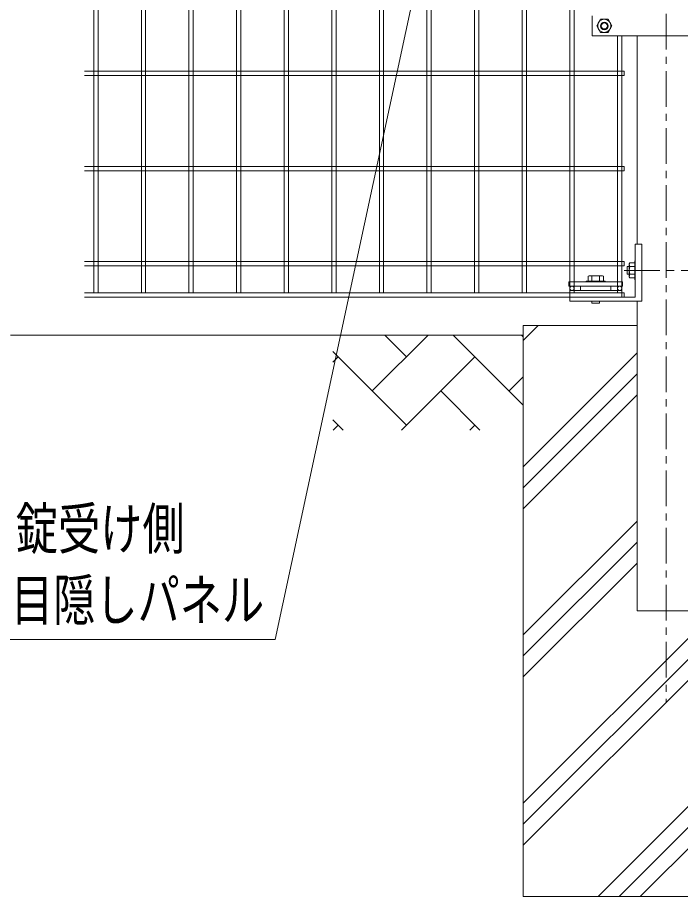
# Model space of a CAD drawing. Units: millimetres, scale not verified. Extents: x -4455 to 4455, y -3150 to 3150.
# Drawn here: x -3561 to -2865, y -1451 to -527 of the extents above; entities that cross this region are included whole.
import ezdxf
from ezdxf.enums import TextEntityAlignment as Align

# ---------------------------------------------------------------- set-up
doc = ezdxf.new("R2010")
doc.units = ezdxf.units.MM
doc.header["$LTSCALE"] = 30
doc.linetypes.add('USER1', pattern=[2, 1.25, -0.25, 0.25, -0.25])
for name, color, linetype, lineweight in [('0-0_外形線', 7, 'Continuous', 9), ('0-1_軸線', 2, 'USER1', 18), ('0-3_寸法線', 1, 'Continuous', 18), ('0-8_ハッチング', 8, 'Continuous', 18), ('0-9_NEO', 152, 'Continuous', 18), ('0-B_1', 7, 'Continuous', 9), ('0-C_2', 7, 'Continuous', 9)]:
    doc.layers.add(name, color=color, linetype=linetype, lineweight=lineweight)
doc.styles.add('ＭＳ ゴシック', font='')
doc.styles.get('ＭＳ ゴシック').set_extended_font_data('MS Gothic')

msp = doc.modelspace()

# ---------------------------------------------------------------- linework, layer by layer
at = {"layer": '0-0_外形線'}
for p, q in [((-2910.18, -765.61), (-2910.18, -546.61)), ((-2910.18, -1151.11), (-2910.18, -825.61)), ((-3029.93, -851.11), (-3029.93, -1451.11)), ((-3029.93, -851.11), (-2910.18, -851.11)), ((-3029.93, -861.11), (-3568.38, -861.11)), ((-2849.68, -1151.11), (-2910.18, -1151.11)), ((-3029.93, -1451.11), (-2729.93, -1451.11))]:
    msp.add_line(p, q, dxfattribs=at)
at = {"layer": '0-1_軸線'}
for p, q in [((-2879.93, 976.45), (-2879.93, -1247.05)), ((-2923.94, -793.11), (-2842.86, -793.11))]:
    msp.add_line(p, q, dxfattribs=at)
at = {"layer": '0-3_寸法線', "color": 4}
msp.add_lwpolyline([(-3590.48, -1180.92), (-3290.32, -1180.92), (-2999.87, 172.22)], dxfattribs=at)
at = {"layer": '0-8_ハッチング'}
for p, q in [((-3029.93, -866.92), (-3014.12, -851.11)), ((-3188.44, -919.86), (-3129.69, -861.11)), ((-3152.52, -883.94), (-3175.35, -861.11)), ((-3029.93, -934.69), (-3103.5, -861.11)), ((-3029.93, -862.85), (-3031.66, -861.11)), ((-3152.52, -955.78), (-3229.93, -878.37)), ((-3229.93, -889.51), (-3224.36, -883.94)), ((-3157.85, -961.11), (-3080.68, -883.94)), ((-3029.93, -999.5), (-2910.18, -879.75)), ((-3044.76, -919.86), (-3029.93, -905.03)), ((-3029.93, -1021.6), (-2910.18, -901.85)), ((-3075.35, -961.11), (-3116.6, -919.86)), ((-3029.93, -1043.7), (-2910.18, -923.95)), ((-3219.03, -961.11), (-3229.93, -950.22)), ((-3229.69, -961.11), (-3224.36, -955.78)), ((-3086.01, -961.11), (-3080.68, -955.78)), ((-3029.93, -1353.06), (-2729.93, -1053.06)), ((-3029.93, -1176.28), (-2910.18, -1056.53)), ((-3029.93, -1375.15), (-2729.93, -1075.15)), ((-3029.93, -1198.38), (-2910.18, -1078.63)), ((-3029.93, -1397.25), (-2729.93, -1097.25)), ((-3029.93, -1220.47), (-2910.18, -1100.72)), ((-2951.21, -1451.11), (-2729.93, -1229.83)), ((-2929.11, -1451.11), (-2729.93, -1251.93)), ((-2907.02, -1451.11), (-2729.93, -1274.03))]:
    msp.add_line(p, q, dxfattribs=at)
at = {"layer": '0-9_NEO'}
for p, q in [((-3480.98, 944.39), (-3480.98, -816.61)), ((-3476.48, 944.39), (-3476.48, -816.61)), ((-3430.98, 944.39), (-3430.98, -816.61)), ((-3426.48, 944.39), (-3426.48, -816.61)), ((-3380.98, 944.39), (-3380.98, -816.61)), ((-3376.48, 944.39), (-3376.48, -816.61)), ((-3230.98, 944.39), (-3230.98, -816.61)), ((-3226.48, 944.39), (-3226.48, -816.61)), ((-3080.98, 944.39), (-3080.98, -816.61)), ((-3076.48, 944.39), (-3076.48, -816.61)), ((-3330.98, -272.61), (-3330.98, -816.61)), ((-3326.48, -272.61), (-3326.48, -816.61)), ((-3280.98, -272.61), (-3280.98, -816.61)), ((-3276.48, -272.61), (-3276.48, -816.61)), ((-3180.98, -272.61), (-3180.98, -816.61)), ((-3176.48, -272.61), (-3176.48, -816.61)), ((-3130.98, -272.61), (-3130.98, -816.61)), ((-3126.48, -272.61), (-3126.48, -816.61)), ((-3030.98, -272.61), (-3030.98, -816.61)), ((-3026.48, -272.61), (-3026.48, -816.61)), ((-2980.98, -272.61), (-2980.98, -816.61)), ((-2976.48, -272.61), (-2976.48, -816.61)), ((-2930.98, -546.61), (-2930.98, -816.61)), ((-2926.48, -546.61), (-2926.48, -816.61)), ((-3490.69, -583.86), (-2923.73, -583.86)), ((-3490.69, -588.36), (-2923.73, -588.36)), ((-2923.73, -583.86), (-2923.73, -588.36)), ((-3490.69, -683.86), (-2923.73, -683.86)), ((-3490.69, -688.36), (-2923.73, -688.36)), ((-2923.73, -683.86), (-2923.73, -688.36)), ((-3490.69, -783.86), (-2923.73, -783.86)), ((-3490.69, -783.86), (-2923.73, -783.86)), ((-2923.73, -783.86), (-2923.73, -788.36)), ((-2923.73, -783.86), (-2923.73, -788.36)), ((-3490.69, -788.36), (-2923.73, -788.36)), ((-3490.69, -788.36), (-2923.73, -788.36)), ((-3490.69, -816.61), (-2923.73, -816.61)), ((-3490.69, -821.11), (-2923.73, -821.11)), ((-2923.73, -816.61), (-2923.73, -821.11))]:
    msp.add_line(p, q, dxfattribs=at)
at = {"layer": '0-B_1'}
for p, q in [((-2957.43, -546.61), (-2957.43, -525.61)), ((-2847.68, -546.61), (-2957.43, -546.61)), ((-2912.18, -765.61), (-2912.18, -821.11)), ((-2905.18, -765.61), (-2912.18, -765.61)), ((-2905.18, -765.61), (-2905.18, -825.61)), ((-2912.18, -783.11), (-2912.68, -783.11)), ((-2920.58, -797.11), (-2920.58, -789.11)), ((-2918.58, -789.11), (-2920.58, -789.11)), ((-2918.58, -797.11), (-2920.58, -797.11)), ((-2912.18, -803.11), (-2912.68, -803.11)), ((-2925.48, -805.11), (-2981.98, -805.11)), ((-2981.98, -805.11), (-2981.98, -809.61)), ((-2925.48, -809.61), (-2981.98, -809.61)), ((-2969.73, -809.61), (-2969.73, -814.11)), ((-2963.73, -804.61), (-2963.73, -805.11)), ((-2943.73, -804.61), (-2943.73, -805.11)), ((-2937.73, -809.61), (-2937.73, -814.11)), ((-2925.48, -805.11), (-2925.48, -809.61)), ((-2926.48, -814.11), (-2980.98, -814.11)), ((-2980.98, -814.11), (-2980.98, -825.61)), ((-2980.98, -821.11), (-2912.18, -821.11)), ((-2926.48, -814.11), (-2926.48, -821.11)), ((-2905.18, -825.61), (-2980.98, -825.61)), ((-2957.73, -825.61), (-2957.73, -827.61)), ((-2949.73, -827.61), (-2957.73, -827.61)), ((-2949.73, -825.61), (-2949.73, -827.61))]:
    msp.add_line(p, q, dxfattribs=at)
for centre in [(-2978.73, -811.86), (-2928.73, -811.86)]:
    msp.add_circle(centre, 2.25, dxfattribs=at)
at = {"layer": '0-C_2'}
for p, q in [((-2952.73, -536.11), (-2948.73, -529.19)), ((-2948.73, -529.19), (-2940.73, -529.19)), ((-2940.73, -529.19), (-2936.73, -536.11)), ((-2948.73, -543.04), (-2952.73, -536.11)), ((-2940.73, -543.04), (-2948.73, -543.04)), ((-2936.73, -536.11), (-2940.73, -543.04)), ((-2918.58, -786.19), (-2917.96, -785.11)), ((-2912.68, -785.11), (-2917.96, -785.11)), ((-2912.68, -783.11), (-2912.68, -803.11)), ((-2918.58, -786.19), (-2918.58, -800.04)), ((-2912.68, -789.11), (-2917.96, -789.11)), ((-2960.66, -798.71), (-2961.73, -799.33)), ((-2961.73, -804.61), (-2961.73, -799.33)), ((-2946.8, -798.71), (-2960.66, -798.71)), ((-2957.73, -804.61), (-2957.73, -799.33)), ((-2949.73, -804.61), (-2949.73, -799.33)), ((-2946.8, -798.71), (-2945.73, -799.33)), ((-2945.73, -804.61), (-2945.73, -799.33)), ((-2918.58, -800.04), (-2917.96, -801.11)), ((-2912.68, -797.11), (-2917.96, -797.11)), ((-2912.68, -801.11), (-2917.96, -801.11)), ((-2943.73, -804.61), (-2963.73, -804.61))]:
    msp.add_line(p, q, dxfattribs=at)
for radius in [6.93, 3.2]:
    msp.add_circle((-2944.73, -536.11), radius, dxfattribs=at)
at = {"layer": '0-C_2', "color": 4, "lineweight": 18}
msp.add_circle((-2944.73, -536.11), 4, dxfattribs=at)
at = {"layer": '0-C_2'}
for centre, radius, start, end in [((-2911.35, -786.19), 7.23, 180, 203.88147), ((-2905.31, -793.12), 13.26, 162.4393, 197.54968), ((-2960.66, -805.95), 7.23, 66.12096, 90), ((-2953.73, -811.98), 13.26, 72.44011, 107.54964), ((-2946.8, -805.95), 7.23, 90, 113.88169), ((-2911.35, -800.04), 7.23, 156.12115, 180)]:
    msp.add_arc(centre, radius, start, end, dxfattribs=at)

# ---------------------------------------------------------------- texts
at = {"layer": '0-3_寸法線', "color": 3, "style": 'ＭＳ ゴシック', "width": 0.75}
for s, p in [('錠受け側', (-3562.82, -1099.24)), ('目隠しパネル', (-3567.92, -1174.24))]:
    msp.add_text(s, height=43.33, dxfattribs=at).set_placement(p, align=Align.BOTTOM_LEFT)

doc.saveas('drawing.dxf')
